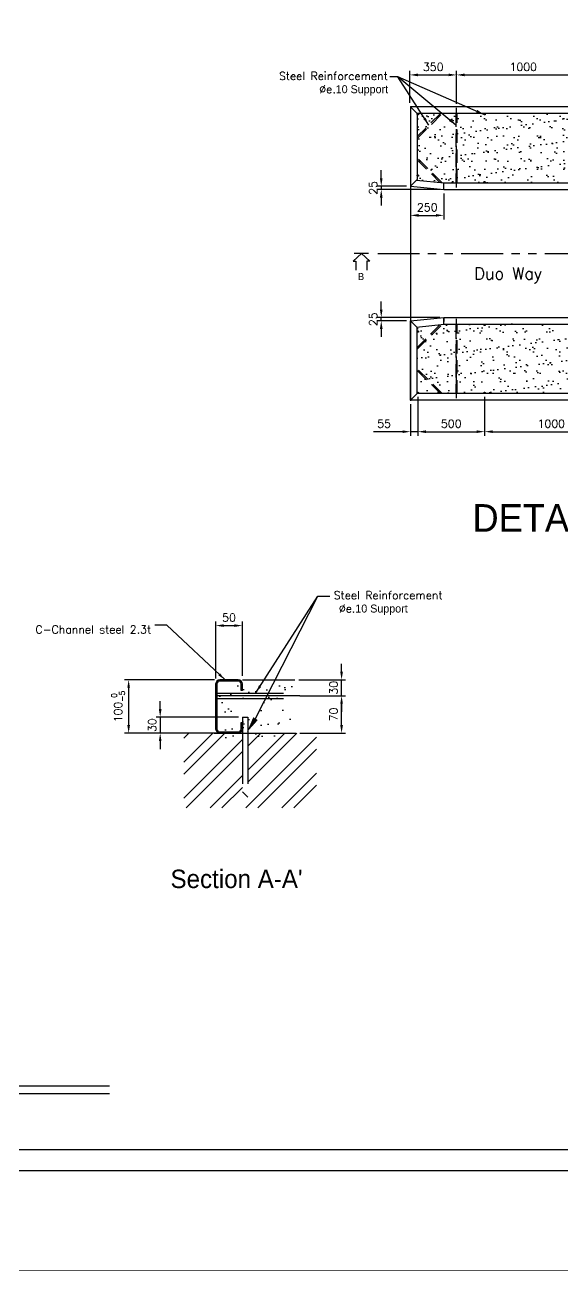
# Model space of a CAD drawing. Header units: millimetres. Extents: x -5 to 1510635, y -6 to 71285.
# Drawn here: x 1174312 to 1182364, y -6 to 18682 of the extents above; entities that cross this region are included whole.
import ezdxf
from ezdxf.enums import TextEntityAlignment as Align

# ---------------------------------------------------------------- set-up
doc = ezdxf.new("R2010")
doc.units = ezdxf.units.MM
doc.header["$LTSCALE"] = 1000
for name, pattern in [('CENTER', [2, 1.25, -0.25, 0.25, -0.25]), ('DASHEDX2', [1.5, 1, -0.5]), ('PHANTOM2', [1.25, 0.625, -0.125, 0.125, -0.125, 0.125, -0.125])]:
    doc.linetypes.add(name, pattern=pattern)
for name, color, linetype in [('1', 1, 'CENTER'), ('2', 42, 'Continuous'), ('3', 3, 'Continuous'), ('4', 4, 'DASHEDX2'), ('MP-1', 1, 'CENTER'), ('MP-2', 42, 'Continuous'), ('MP-7', 7, 'Continuous'), ('MP-8', 8, 'Continuous'), ('MP-DEC-21010', 7, 'Continuous'), ('MP-DEC-21040', 7, 'Continuous'), ('STEELPIPE_D10_-0', 7, 'Continuous'), ('TEXT', 3, 'Continuous')]:
    doc.layers.add(name, color=color, linetype=linetype)
doc.styles.add('GHD', font='OUTLINE', dxfattribs={"bigfont": 'GHD'})
doc.styles.add('ROMANS', font='ROMANS.shx')
doc.styles.add('울릉도L', font='')
doc.styles.get('울릉도L').set_extended_font_data('HYwulM')
doc.dimstyles.get("Standard").update_dxf_attribs({"dimtxt": 0.18, "dimasz": 0.18, "dimexe": 0.18, "dimexo": 0.0625, "dimgap": 0.09, "dimtad": 0, "dimtih": 1, "dimtoh": 1, "dimdec": 4, "dimzin": 0, "dimdsep": 46, "dimtxsty": 'Standard', "dimcen": 0.09, "dimadec": 0, "dimazin": 0, "dimtfac": 1, "dimtdec": 4, "dimtofl": 0, "dimtmove": 0, "dimatfit": 3, "dimfxl": 1, "dimtolj": 1, "dimtzin": 0, "dimarcsym": 0})

# ---------------------------------------------------------------- blocks, each defined once
blk = doc.blocks.new('*D152')
at = {"layer": '2', "color": 1, "lineweight": -2, "transparency": 16777216}
for p, q in [((1177152, 8861), (1175807, 8861)), ((1175867, 8741), (1175867, 8181)), ((1176890, 8061), (1175807, 8061))]:
    blk.add_line(p, q, dxfattribs=at)
at = {"layer": '2', "color": 1, "transparency": 16777216}
for points in [[(1175847, 8741), (1175887, 8741), (1175867, 8861)], [(1175847, 8181), (1175887, 8181), (1175867, 8061)]]:
    blk.add_solid(points, dxfattribs=at)
at = {"layer": 'DEFPOINTS', "color": 0, "transparency": 16777216}
for p in [(1177212, 8861), (1175867, 8061), (1176950, 8061)]:
    blk.add_point(p, dxfattribs=at)
at = {"layer": '2', "color": 7, "transparency": 16777216, "insert": (1175709, 8461), "char_height": 120, "attachment_point": 5, "rotation": 90, "style": 'ROMANS'}
blk.add_mtext('\\A1;100{\\H84.000000;\\S 0^ -5;}', dxfattribs=at)
blk = doc.blocks.new('*D153')
at = {"layer": '2', "color": 1, "lineweight": -2, "transparency": 16777216}
for p, q in [((1177172, 8881), (1177172, 9734)), ((1177572, 8921), (1177572, 9734)), ((1177292, 9674), (1177452, 9674))]:
    blk.add_line(p, q, dxfattribs=at)
at = {"layer": '2', "color": 1, "transparency": 16777216}
for points in [[(1177292, 9694), (1177292, 9654), (1177172, 9674)], [(1177452, 9694), (1177452, 9654), (1177572, 9674)]]:
    blk.add_solid(points, dxfattribs=at)
at = {"layer": 'DEFPOINTS', "color": 0, "transparency": 16777216}
for p in [(1177572, 9674), (1177172, 8821), (1177572, 8861)]:
    blk.add_point(p, dxfattribs=at)
at = {"layer": '2', "color": 7, "transparency": 16777216, "insert": (1177372, 9794), "char_height": 120, "attachment_point": 5, "style": 'ROMANS'}
blk.add_mtext('\\A1;50', dxfattribs=at)
blk = doc.blocks.new('*D154')
at = {"layer": '2', "color": 1, "lineweight": -2, "transparency": 16777216}
for p, q in [((1178435, 8621), (1179119, 8621)), ((1179059, 8181), (1179059, 8501)), ((1178435, 8061), (1179119, 8061))]:
    blk.add_line(p, q, dxfattribs=at)
at = {"layer": '2', "color": 1, "transparency": 16777216}
for points in [[(1179039, 8501), (1179079, 8501), (1179059, 8621)], [(1179039, 8181), (1179079, 8181), (1179059, 8061)]]:
    blk.add_solid(points, dxfattribs=at)
at = {"layer": 'DEFPOINTS', "color": 0, "transparency": 16777216}
for p in [(1178375, 8621), (1179059, 8621), (1178375, 8061)]:
    blk.add_point(p, dxfattribs=at)
at = {"layer": '2', "color": 7, "transparency": 16777216, "insert": (1178939, 8341), "char_height": 120, "attachment_point": 5, "rotation": 90, "style": 'ROMANS'}
blk.add_mtext('\\A1;70', dxfattribs=at)
blk = doc.blocks.new('*D155')
at = {"layer": '2', "color": 1, "lineweight": -2, "transparency": 16777216}
for p, q in [((1176340, 8421), (1176340, 8541)), ((1177512, 8301), (1176280, 8301)), ((1176340, 8301), (1176340, 8061)), ((1177090, 8061), (1176280, 8061)), ((1176340, 7941), (1176340, 7821))]:
    blk.add_line(p, q, dxfattribs=at)
at = {"layer": '2', "color": 1, "transparency": 16777216}
for points in [[(1176320, 8421), (1176360, 8421), (1176340, 8301)], [(1176320, 7941), (1176360, 7941), (1176340, 8061)]]:
    blk.add_solid(points, dxfattribs=at)
at = {"layer": 'DEFPOINTS', "color": 0, "transparency": 16777216}
for p in [(1177572, 8301), (1176340, 8061), (1177150, 8061)]:
    blk.add_point(p, dxfattribs=at)
at = {"layer": '2', "color": 7, "transparency": 16777216, "insert": (1176220, 8181), "char_height": 120, "attachment_point": 5, "rotation": 90, "style": 'ROMANS'}
blk.add_mtext('\\A1;30', dxfattribs=at)
blk = doc.blocks.new('*D156')
at = {"layer": '2', "color": 1, "lineweight": -2, "transparency": 16777216}
for p, q in [((1179059, 8981), (1179059, 9101)), ((1178416, 8861), (1179119, 8861)), ((1179059, 8621), (1179059, 8861)), ((1178495, 8621), (1179119, 8621)), ((1179059, 8501), (1179059, 8381))]:
    blk.add_line(p, q, dxfattribs=at)
at = {"layer": '2', "color": 1, "transparency": 16777216}
for points in [[(1179039, 8981), (1179079, 8981), (1179059, 8861)], [(1179039, 8501), (1179079, 8501), (1179059, 8621)]]:
    blk.add_solid(points, dxfattribs=at)
at = {"layer": 'DEFPOINTS', "color": 0, "transparency": 16777216}
for p in [(1178356, 8861), (1179059, 8861), (1178435, 8621)]:
    blk.add_point(p, dxfattribs=at)
at = {"layer": '2', "color": 7, "transparency": 16777216, "insert": (1178939, 8741), "char_height": 120, "attachment_point": 5, "rotation": 90, "style": 'ROMANS'}
blk.add_mtext('\\A1;30', dxfattribs=at)
blk = doc.blocks.new('6461321')
at = {"layer": '3'}
for p, q in [((35581.3, 30054.9), (35581.3, 29886.9)), ((35585.9, 30054.9), (35585.9, 29886.9)), ((35665.3, 30070.9), (35597.3, 30070.9)), ((35665.3, 30066.3), (35597.3, 30066.3)), ((35676.7, 30030.9), (35676.7, 30054.9)), ((35681.3, 30030.9), (35681.3, 30054.9)), ((35681.3, 30030.9), (35676.7, 30030.9)), ((35676.7, 29910.9), (35681.3, 29910.9)), ((35676.7, 29886.9), (35676.7, 29910.9)), ((35681.3, 29886.9), (35681.3, 29910.9)), ((35597.3, 29875.5), (35665.3, 29875.5)), ((35597.3, 29870.9), (35665.3, 29870.9))]:
    blk.add_line(p, q, dxfattribs=at)
for centre, radius, start, end in [((35597.3, 30054.9), 16, 90, 180), ((35597.3, 30054.9), 11.4, 90, 180), ((35665.3, 30054.9), 16, 0, 90), ((35665.3, 30054.9), 11.4, 0, 90), ((35597.3, 29886.9), 16, 180, 270), ((35597.3, 29886.9), 11.4, 180, 270), ((35665.3, 29886.9), 16, 270, 0), ((35665.3, 29886.9), 11.4, 270, 0)]:
    blk.add_arc(centre, radius, start, end, dxfattribs=at)
blk = doc.blocks.new('*D157')
at = {"layer": '2', "color": 1, "lineweight": -2, "transparency": 16777216}
for p, q in [((1179654, 14413), (1179654, 14533)), ((1180533, 14293), (1179594, 14293)), ((1180033, 14243), (1179594, 14243)), ((1179654, 14243), (1179654, 14293)), ((1179654, 14123), (1179654, 14003))]:
    blk.add_line(p, q, dxfattribs=at)
at = {"layer": '2', "color": 1, "transparency": 16777216}
for points in [[(1179634, 14413), (1179674, 14413), (1179654, 14293)], [(1179634, 14123), (1179674, 14123), (1179654, 14243)]]:
    blk.add_solid(points, dxfattribs=at)
at = {"layer": 'DEFPOINTS', "color": 0, "transparency": 16777216}
for p in [(1179654, 14293), (1180093, 14243), (1180593, 14293)]:
    blk.add_point(p, dxfattribs=at)
at = {"layer": '2', "color": 7, "transparency": 16777216, "insert": (1179534, 14268), "char_height": 120, "attachment_point": 5, "rotation": 90, "style": 'ROMANS'}
blk.add_mtext('\\A1;25', dxfattribs=at)
blk = doc.blocks.new('*D158')
at = {"layer": '2', "color": 1, "lineweight": -2, "transparency": 16777216}
for p, q in [((1179654, 16383), (1179654, 16503)), ((1180033, 16263), (1179594, 16263)), ((1179654, 16263), (1179654, 16213)), ((1180533, 16213), (1179594, 16213)), ((1179654, 16093), (1179654, 15973))]:
    blk.add_line(p, q, dxfattribs=at)
at = {"layer": '2', "color": 1, "transparency": 16777216}
for points in [[(1179634, 16383), (1179674, 16383), (1179654, 16263)], [(1179634, 16093), (1179674, 16093), (1179654, 16213)]]:
    blk.add_solid(points, dxfattribs=at)
at = {"layer": 'DEFPOINTS', "color": 0, "transparency": 16777216}
for p in [(1180093, 16263), (1179654, 16213), (1180593, 16213)]:
    blk.add_point(p, dxfattribs=at)
at = {"layer": '2', "color": 7, "transparency": 16777216, "insert": (1179534, 16238), "char_height": 120, "attachment_point": 5, "rotation": 90, "style": 'ROMANS'}
blk.add_mtext('\\A1;25', dxfattribs=at)
blk = doc.blocks.new('*D159')
at = {"layer": '2', "color": 1, "lineweight": -2, "transparency": 16777216}
for p, q in [((1180093, 16203), (1180093, 15766)), ((1180593, 16153), (1180593, 15766)), ((1180213, 15826), (1180473, 15826))]:
    blk.add_line(p, q, dxfattribs=at)
at = {"layer": '2', "color": 1, "transparency": 16777216}
for points in [[(1180213, 15846), (1180213, 15806), (1180093, 15826)], [(1180473, 15846), (1180473, 15806), (1180593, 15826)]]:
    blk.add_solid(points, dxfattribs=at)
at = {"layer": 'DEFPOINTS', "color": 0, "transparency": 16777216}
for p in [(1180093, 16263), (1180593, 16213), (1180593, 15826)]:
    blk.add_point(p, dxfattribs=at)
at = {"layer": '2', "color": 7, "transparency": 16777216, "insert": (1180343, 15946), "char_height": 120, "attachment_point": 5, "style": 'ROMANS'}
blk.add_mtext('\\A1;250', dxfattribs=at)
blk = doc.blocks.new('*D160')
at = {"layer": '2', "color": 1, "lineweight": -2, "transparency": 16777216}
for p, q in [((1180083, 17513), (1180083, 17992)), ((1180783, 17496), (1180783, 17992)), ((1180203, 17932), (1180663, 17932))]:
    blk.add_line(p, q, dxfattribs=at)
at = {"layer": '2', "color": 1, "transparency": 16777216}
for points in [[(1180203, 17952), (1180203, 17912), (1180083, 17932)], [(1180663, 17952), (1180663, 17912), (1180783, 17932)]]:
    blk.add_solid(points, dxfattribs=at)
at = {"layer": 'DEFPOINTS', "color": 0, "transparency": 16777216}
for p in [(1180783, 17932), (1180083, 17453), (1180783, 17436)]:
    blk.add_point(p, dxfattribs=at)
at = {"layer": '2', "color": 7, "transparency": 16777216, "insert": (1180433, 18052), "char_height": 120, "attachment_point": 5, "style": 'ROMANS'}
blk.add_mtext('\\A1;350', dxfattribs=at)
blk = doc.blocks.new('*D161')
at = {"layer": '2', "color": 1, "lineweight": -2, "transparency": 16777216}
for p, q in [((1180783, 17496), (1180783, 17992)), ((1182783, 17496), (1182783, 17992)), ((1180903, 17932), (1182663, 17932))]:
    blk.add_line(p, q, dxfattribs=at)
at = {"layer": '2', "color": 1, "transparency": 16777216}
for points in [[(1180903, 17952), (1180903, 17912), (1180783, 17932)], [(1182663, 17952), (1182663, 17912), (1182783, 17932)]]:
    blk.add_solid(points, dxfattribs=at)
at = {"layer": 'DEFPOINTS', "color": 0, "transparency": 16777216}
for p in [(1182783, 17932), (1180783, 17436), (1182783, 17436)]:
    blk.add_point(p, dxfattribs=at)
at = {"layer": '2', "color": 7, "transparency": 16777216, "insert": (1181783, 18052), "char_height": 120, "attachment_point": 5, "style": 'ROMANS'}
blk.add_mtext('\\A1;1000', dxfattribs=at)
blk = doc.blocks.new('*D163')
at = {"layer": '2', "color": 1, "lineweight": -2, "transparency": 16777216}
for p, q in [((1180203, 13103), (1180203, 12522)), ((1180093, 12993), (1180093, 12522)), ((1179973, 12582), (1179539, 12582)), ((1180203, 12582), (1180093, 12582)), ((1180323, 12582), (1180443, 12582))]:
    blk.add_line(p, q, dxfattribs=at)
at = {"layer": '2', "color": 1, "transparency": 16777216}
for points in [[(1179973, 12602), (1179973, 12562), (1180093, 12582)], [(1180323, 12602), (1180323, 12562), (1180203, 12582)]]:
    blk.add_solid(points, dxfattribs=at)
at = {"layer": 'DEFPOINTS', "color": 0, "transparency": 16777216}
for p in [(1180203, 13163), (1180093, 13053), (1180203, 12582)]:
    blk.add_point(p, dxfattribs=at)
at = {"layer": '2', "color": 7, "transparency": 16777216, "insert": (1179696, 12702), "char_height": 120, "attachment_point": 5, "style": 'ROMANS'}
blk.add_mtext('\\A1;55', dxfattribs=at)
blk = doc.blocks.new('*D164')
at = {"layer": '2', "color": 1, "lineweight": -2, "transparency": 16777216}
for p, q in [((1180203, 13103), (1180203, 12522)), ((1181203, 13103), (1181203, 12522)), ((1180323, 12582), (1181083, 12582))]:
    blk.add_line(p, q, dxfattribs=at)
at = {"layer": '2', "color": 1, "transparency": 16777216}
for points in [[(1180323, 12602), (1180323, 12562), (1180203, 12582)], [(1181083, 12602), (1181083, 12562), (1181203, 12582)]]:
    blk.add_solid(points, dxfattribs=at)
at = {"layer": 'DEFPOINTS', "color": 0, "transparency": 16777216}
for p in [(1180203, 13163), (1181203, 13163), (1181203, 12582)]:
    blk.add_point(p, dxfattribs=at)
at = {"layer": '2', "color": 7, "transparency": 16777216, "insert": (1180703, 12702), "char_height": 120, "attachment_point": 5, "style": 'ROMANS'}
blk.add_mtext('\\A1;500', dxfattribs=at)
blk = doc.blocks.new('*D165')
at = {"layer": '2', "color": 1, "lineweight": -2, "transparency": 16777216}
for p, q in [((1181203, 13103), (1181203, 12522)), ((1183203, 13103), (1183203, 12522)), ((1181323, 12582), (1183083, 12582))]:
    blk.add_line(p, q, dxfattribs=at)
at = {"layer": '2', "color": 1, "transparency": 16777216}
for points in [[(1181323, 12602), (1181323, 12562), (1181203, 12582)], [(1183083, 12602), (1183083, 12562), (1183203, 12582)]]:
    blk.add_solid(points, dxfattribs=at)
at = {"layer": 'DEFPOINTS', "color": 0, "transparency": 16777216}
for p in [(1181203, 13163), (1183203, 13163), (1183203, 12582)]:
    blk.add_point(p, dxfattribs=at)
at = {"layer": '2', "color": 7, "transparency": 16777216, "insert": (1182203, 12702), "char_height": 120, "attachment_point": 5, "style": 'ROMANS'}
blk.add_mtext('\\A1;1000', dxfattribs=at)

msp = doc.modelspace()

# ---------------------------------------------------------------- hatches: boundary and pattern name
at = {"layer": '2'}
h = msp.add_hatch(dxfattribs=at)
h.set_pattern_fill('AR-SAND', color=1, scale=200, style=0)
h.set_pattern_definition([(37.5, (1118445.25, -6372.97), (-12.5987, 385.3648), [0, -304, 0, -340, 0, -325]), (7.5, (1118445.25, -6372.97), (353.9553, 564.429), [0, -164, 0, -274, 0, -105]), (327.5, (1118199.25, -6372.97), (622.8284, 1.1318), [0, -100, 0, -360, 0, -470]), (317.5, (1118199.25, -6373), (601.2253, 175.535), [0, -50, 0, -236, 0, -270])])
h.paths.add_polyline_path([(1178356.133, 8781.341), (1177411.737, 8781.341), (1177411.737, 8762.941), (1177190.137, 8762.941), (1177190.137, 8021.341, -0.414213562), (1177150.137, 7981.341), (1178374.93, 7981.341)])
at = {"layer": '3'}
h = msp.add_hatch(dxfattribs=at)
h.set_pattern_fill('ANSI32', color=1, scale=40, style=0)
h.set_pattern_definition([(45, (1088005.13, -28797.46), (-269.4077, 269.4077), []), (45, (1088184.74, -28797.46), (-269.4077, 269.4077), [])])
h.paths.add_polyline_path([(1178684.75, 8061.341), (1177651.737, 8061.341), (1177651.737, 7101.341), (1177571.737, 7181.341), (1177571.737, 8061.341), (1176694.491, 8061.341), (1176694.491, 6941.56), (1178684.75, 6941.56)])
at = {"layer": 'MP-1'}
h = msp.add_hatch(dxfattribs=at)
h.set_pattern_fill('AR-SAND', color=256, scale=5, style=0)
h.set_pattern_definition([(37.5, (1126758.38, -11108.1), (-8.00016, 244.7066), [0, -193.04, 0, -215.9, 0, -206.375]), (7.5, (1126758.38, -11108.1), (224.7616, 358.4126), [0, -104.14, 0, -173.99, 0, -66.675]), (327.5, (1126602.17, -11108.1), (395.4962, 0.7186), [0, -63.5, 0, -228.6, 0, -298.45]), (317.5, (1126602.17, -11108.1), (381.7782, 111.4647), [0, -31.75, 0, -149.86, 0, -171.45])])
h.paths.add_polyline_path([(1185411.693, 17359.472), (1185202.972, 17359.472, -0.414213562), (1185212.972, 17349.472, -1), (1185192.972, 17349.472, -0.414213562), (1185202.972, 17359.472), (1183202.972, 17359.472, -0.414213562), (1183212.972, 17349.472, -1), (1183192.972, 17349.472, -0.414213562), (1183202.972, 17359.472), (1181202.972, 17359.472, -0.414213562), (1181212.972, 17349.472, -1), (1181192.972, 17349.472, -0.414213562), (1181202.972, 17359.472), (1180202.972, 17359.472, -0.414213562), (1180212.972, 17349.472, -1), (1180192.972, 17349.472), (1180192.972, 16429.472, -1), (1180212.972, 16429.472, -1), (1180192.972, 16429.472), (1180192.972, 16369.472), (1180184.334, 16360.834), (1180597.959, 16319.472), (1181202.972, 16319.472, -0.414213562), (1181192.972, 16329.472, -1), (1181212.972, 16329.472, -0.414213562), (1181202.972, 16319.472), (1183202.972, 16319.472, -0.414213562), (1183192.972, 16329.472, -1), (1183212.972, 16329.472, -0.414213562), (1183202.972, 16319.472), (1185202.972, 16319.472, -0.414213562), (1185192.972, 16329.472, -1), (1185212.972, 16329.472, -0.414213562), (1185202.972, 16319.472), (1185411.693, 16319.472)])
h.paths.add_polyline_path([(1185411.693, 14199.472), (1185202.972, 14199.472, -0.414213562), (1185212.972, 14189.472, -1), (1185192.972, 14189.472, -0.414213562), (1185202.972, 14199.472), (1183202.972, 14199.472, -0.414213562), (1183212.972, 14189.472, -1), (1183192.972, 14189.472, -0.414213562), (1183202.972, 14199.472), (1181202.972, 14199.472, -0.414213562), (1181212.972, 14189.472, -1), (1181192.972, 14189.472, -0.414213562), (1181202.972, 14199.472), (1180597.959, 14199.472), (1180184.334, 14158.109), (1180192.972, 14149.472), (1180192.972, 14089.472, -1), (1180212.972, 14089.472, -1), (1180192.972, 14089.472), (1180192.972, 13169.472, -1), (1180212.972, 13169.472, -0.414213562), (1180202.972, 13159.472), (1181202.972, 13159.472, -0.414213562), (1181192.972, 13169.472, -1), (1181212.972, 13169.472, -0.414213562), (1181202.972, 13159.472), (1183202.972, 13159.472, -0.414213562), (1183192.972, 13169.472, -1), (1183212.972, 13169.472, -0.414213562), (1183202.972, 13159.472), (1185202.972, 13159.472, -0.414213562), (1185192.972, 13169.472, -1), (1185212.972, 13169.472, -0.414213562), (1185202.972, 13159.472), (1185411.693, 13159.472)])

# ---------------------------------------------------------------- linework, layer by layer
at = {"layer": '1', "color": 1}
msp.add_line((1178435.041, 8621.341), (1177017.054, 8621.341), dxfattribs=at)
at = {"layer": '2'}
for p, q in [((1180092.972, 17452.734), (1180097.572, 17457.334)), ((1180092.972, 17452.734), (1180097.572, 17457.334)), ((1185411.693, 17452.734), (1180092.972, 17452.734)), ((1185411.693, 17452.734), (1180092.972, 17452.734)), ((1180097.572, 17448.134), (1180092.972, 17452.734)), ((1180092.972, 17452.734), (1180092.972, 16262.734)), ((1180097.572, 17448.134), (1180092.972, 17452.734)), ((1180192.972, 17352.734), (1180097.572, 17448.134)), ((1185411.693, 17352.734), (1180192.972, 17352.734)), ((1180192.972, 17352.734), (1180192.972, 16362.734)), ((1180097.572, 16267.334), (1180092.972, 16262.734)), ((1180092.972, 16262.734), (1180592.48, 16212.784)), ((1180192.972, 16362.734), (1180097.572, 16267.334)), ((1180184.334, 16354.097), (1180596.952, 16312.835)), ((1180592.972, 16217.334), (1180592.972, 16312.734)), ((1180592.972, 16312.734), (1185411.693, 16312.734)), ((1180592.972, 16221.124), (1180592.972, 16273.034)), ((1180592.972, 16217.697), (1180592.48, 16212.784)), ((1180592.972, 16217.697), (1180592.972, 16221.124)), ((1180592.972, 16212.734), (1180592.972, 16217.334)), ((1180592.972, 16212.734), (1185411.693, 16212.734)), ((1179356.769, 15252.733), (1179233.198, 15140.366)), ((1179233.198, 15140.366), (1179274.06, 15140.366)), ((1179274.06, 15140.366), (1179274.06, 15003.487)), ((1179356.769, 15252.733), (1179480.34, 15140.366)), ((1179480.34, 15140.366), (1179439.479, 15140.366)), ((1179439.479, 15140.366), (1179439.479, 15003.487)), ((1180092.972, 14242.734), (1180592.48, 14292.685)), ((1180092.972, 13052.734), (1180092.972, 14242.734)), ((1180092.972, 14242.734), (1180097.572, 14238.134)), ((1180192.972, 14142.734), (1180097.572, 14238.134)), ((1180100.598, 14235.108), (1180097.572, 14238.134)), ((1180147.789, 14187.917), (1180100.598, 14235.108)), ((1180592.972, 14287.772), (1180592.48, 14292.685)), ((1180592.972, 14288.134), (1180592.972, 14292.734)), ((1180592.972, 14292.734), (1185411.693, 14292.734)), ((1180592.972, 14192.734), (1180592.972, 14288.134)), ((1180592.972, 14287.772), (1180592.972, 14284.345)), ((1180592.972, 14284.345), (1180592.972, 14232.435)), ((1180184.334, 14151.372), (1180596.952, 14192.634)), ((1180192.972, 13152.734), (1180192.972, 14142.734)), ((1180592.972, 14192.734), (1185411.693, 14192.734)), ((1180192.972, 13152.734), (1180097.572, 13057.334)), ((1180192.972, 13152.734), (1180097.572, 13057.334)), ((1185411.693, 13152.734), (1180192.972, 13152.734)), ((1185411.693, 13052.734), (1180092.972, 13052.734)), ((1177571.737, 8861.341), (1178356.133, 8861.341)), ((1177171.737, 8061.341), (1176687.929, 8061.341)), ((1177150.137, 8061.341), (1178374.93, 8061.341))]:
    msp.add_line(p, q, dxfattribs=at)
at = {"layer": '2', "color": 1}
msp.add_line((1177768.98, 8279.032), (1178701.597, 10117.554), dxfattribs=at)
msp.add_solid([(1177802.815, 8257.697), (1177640.971, 8076.02), (1177735.145, 8300.367)], dxfattribs=at)
at = {"layer": '3'}
for p, q in [((1179464.079, 15252.734), (1179249.461, 15252.734)), ((1166944.052, 2770.133), (1175577.944, 2770.133)), ((1166944.052, 2659.022), (1175577.944, 2659.022))]:
    msp.add_line(p, q, dxfattribs=at)
at = {"layer": '4', "ltscale": 0.2}
for p, q in [((1180192.972, 16977.849), (1180567.857, 17352.734)), ((1180539.573, 17352.734), (1180192.972, 17006.133)), ((1180772.972, 17352.734), (1180772.972, 16312.734)), ((1180792.972, 16312.734), (1180792.972, 17352.734)), ((1180564.512, 16316.079), (1180192.972, 16687.62)), ((1180192.972, 16659.336), (1180533.085, 16319.222)), ((1180192.972, 13817.849), (1180564.512, 14189.39)), ((1180533.085, 14186.247), (1180192.972, 13846.133)), ((1180772.972, 14192.734), (1180772.972, 13152.734)), ((1180792.972, 13152.734), (1180792.972, 14192.734)), ((1180567.857, 13152.734), (1180192.972, 13527.62)), ((1180192.972, 13499.336), (1180539.573, 13152.734))]:
    msp.add_line(p, q, dxfattribs=at)
at = {"layer": '4'}
for p, q in [((1177190.137, 8661.341), (1178376.758, 8661.341)), ((1177190.137, 8581.341), (1178376.758, 8581.341)), ((1177571.737, 8301.341), (1177651.737, 8301.341)), ((1177571.737, 8301.341), (1177571.737, 7181.341)), ((1177651.737, 8301.341), (1177651.737, 7101.341)), ((1177651.737, 7101.341), (1177571.737, 7181.341))]:
    msp.add_line(p, q, dxfattribs=at)
for centre in [(1180202.972, 17342.734), (1181202.972, 17342.734), (1180202.972, 16422.734), (1181202.972, 16322.734), (1180202.972, 14082.734), (1181202.972, 14182.734), (1180202.972, 13162.734), (1181202.972, 13162.734)]:
    msp.add_circle(centre, 10, dxfattribs=at)
at = {"layer": 'MP-1', "ltscale": 0.5}
for p, q in [((1180782.972, 16243.813), (1180782.972, 17436.483)), ((1180782.972, 13083.813), (1180782.972, 14276.483))]:
    msp.add_line(p, q, dxfattribs=at)
at = {"layer": 'MP-1', "linetype": 'PHANTOM2'}
msp.add_line((1179604.079, 15252.734), (1185806.078, 15252.734), dxfattribs=at)
at = {"layer": 'MP-2', "const_width": 11.111}
msp.add_lwpolyline([(1150800, 0), (1150800, 29700), (1192800, 29700), (1192800, 0)], close=True, dxfattribs=at)
at = {"layer": 'MP-7'}
for points in [[(1152325, 28200), (1191275, 28200), (1191275, 1500), (1152325, 1500)], [(1190963.182, 1811.818), (1152636.818, 1811.818), (1152636.818, 27888.182), (1190963.182, 27888.182)]]:
    msp.add_lwpolyline(points, close=True, dxfattribs=at)
at = {"layer": 'MP-8'}
msp.add_line((1180092.972, 17452.734), (1180092.972, 13045.997), dxfattribs=at)
at = {"layer": 'MP-DEC-21010', "color": 7, "linetype": 'Continuous'}
msp.add_line((1180092.972, 13052.734), (1180097.572, 13057.334), dxfattribs=at)
at = {"layer": 'MP-DEC-21040', "color": 7, "linetype": 'Continuous'}
msp.add_line((1180092.972, 13052.734), (1180097.572, 13057.334), dxfattribs=at)

# ---------------------------------------------------------------- block references
at = {"layer": 'STEELPIPE_D10_-0', "xscale": 4, "yscale": 4, "zscale": 4}
msp.add_blockref('6461321', (1034846.4, -111423.255), dxfattribs=at)

# ---------------------------------------------------------------- texts
at = {"layer": '2', "color": 7, "char_height": 120, "style": 'ROMANS'}
for s, insert, attachment_point in [('\\PSteel Reinforcement', (1179751.085, 17856.326), 9), (' %%Ce.{\\f??|b0|i0|c0|p49;10\\f??|b0|i0|c129|p49; Support}', (1179756.408, 17621.193), 9), ('\\PSteel Reinforcement', (1178941.601, 10068.679), 7), (' %%Ce.{\\f??|b0|i0|c0|p49;10\\f??|b0|i0|c129|p49; Support}', (1178936.279, 9833.546), 7), ('C-Channel steel 2.3t', (1176203.43, 9555.242), 9)]:
    msp.add_mtext(s, dxfattribs=dict(at, insert=insert, attachment_point=attachment_point))
at = {"layer": '3', "style": 'GHD'}
msp.add_text('B', height=102.9, dxfattribs=at).set_placement((1179351.321, 14857.352), align=Align.CENTER)
at = {"layer": '3', "style": 'ROMANS'}
msp.add_text('Duo Way', height=176.8, dxfattribs=at).set_placement((1181556.009, 14923.848), align=Align.MIDDLE)
at = {"layer": 'TEXT', "color": 0, "style": '울릉도L'}
msp.add_text('DETAIL X', height=414.8928, dxfattribs=at).set_placement((1182228.163, 11288.229), align=Align.MIDDLE)
msp.add_text("Section A-A'", height=276.5952, dxfattribs=at).set_placement((1176494.657, 5737.552))

# ---------------------------------------------------------------- dimensions: what is measured, and where the dimension line sits
at = {"layer": '2'}
for base, p1, p2, override, picture, middle in [((1180782.972, 17931.558), (1180082.972, 17452.734), (1180782.972, 17436.483), {"dimscale": 60, "dimtxt": 2, "dimasz": 2, "dimexe": 1, "dimexo": 1, "dimgap": 1, "dimtad": 1, "dimtih": 0, "dimtoh": 0, "dimdec": 2, "dimlfac": 0.5, "dimzin": 8, "dimtxsty": 'ROMANS', "dimclrd": 1, "dimclre": 1, "dimclrt": 7, "dimtdec": 2, "dimtix": 1, "dimtofl": 1}, '*D160', (1180432.972, 18051.558)), ((1182782.972, 17931.558), (1180782.972, 17436.483), (1182782.972, 17436.483), {"dimscale": 60, "dimtxt": 2, "dimasz": 2, "dimexe": 1, "dimexo": 1, "dimgap": 1, "dimtad": 1, "dimtih": 0, "dimtoh": 0, "dimdec": 2, "dimlfac": 0.5, "dimzin": 8, "dimtxsty": 'ROMANS', "dimclrd": 1, "dimclre": 1, "dimclrt": 7, "dimtdec": 2, "dimtix": 1, "dimtofl": 1}, '*D161', (1181782.972, 18051.558)), ((1180592.972, 15825.578), (1180092.972, 16262.734), (1180592.972, 16212.734), {"dimscale": 60, "dimtxt": 2, "dimasz": 2, "dimexe": 1, "dimexo": 1, "dimgap": 1, "dimtad": 1, "dimtih": 0, "dimtoh": 0, "dimdec": 2, "dimlfac": 0.5, "dimzin": 8, "dimtxsty": 'ROMANS', "dimclrd": 1, "dimclre": 1, "dimclrt": 7, "dimtdec": 2, "dimtix": 1, "dimtofl": 1}, '*D159', (1180342.972, 15945.578)), ((1181202.972, 12581.662), (1180202.972, 13162.734), (1181202.972, 13162.734), {"dimscale": 60, "dimtxt": 2, "dimasz": 2, "dimexe": 1, "dimexo": 1, "dimgap": 1, "dimtad": 1, "dimtih": 0, "dimtoh": 0, "dimdec": 2, "dimlfac": 0.5, "dimzin": 8, "dimtxsty": 'ROMANS', "dimclrd": 1, "dimclre": 1, "dimclrt": 7, "dimtdec": 2, "dimtix": 1, "dimtofl": 1}, '*D164', (1180702.972, 12701.662)), ((1183202.972, 12581.662), (1181202.972, 13162.734), (1183202.972, 13162.734), {"dimscale": 60, "dimtxt": 2, "dimasz": 2, "dimexe": 1, "dimexo": 1, "dimgap": 1, "dimtad": 1, "dimtih": 0, "dimtoh": 0, "dimdec": 2, "dimlfac": 0.5, "dimzin": 8, "dimtxsty": 'ROMANS', "dimclrd": 1, "dimclre": 1, "dimclrt": 7, "dimtdec": 2, "dimtix": 1, "dimtofl": 1}, '*D165', (1182202.972, 12701.662)), ((1177571.737, 9673.689), (1177171.737, 8821.341), (1177571.737, 8861.341), {"dimscale": 60, "dimtxt": 2, "dimasz": 2, "dimexe": 1, "dimexo": 1, "dimgap": 1, "dimtad": 1, "dimtih": 0, "dimtoh": 0, "dimdec": 2, "dimlfac": 0.125, "dimzin": 8, "dimtxsty": 'ROMANS', "dimclrd": 1, "dimclre": 1, "dimclrt": 7, "dimtdec": 2, "dimtix": 1, "dimtofl": 1}, '*D153', (1177371.737, 9793.689))]:
    dim = msp.add_linear_dim(base=base, p1=p1, p2=p2, dimstyle='Standard', override=override, dxfattribs=at)
    dim.commit()
    dim.dimension.update_dxf_attribs({"geometry": picture, "text_midpoint": middle})
for base, p1, p2, angle, override, picture, middle in [((1179653.781, 16212.734), (1180092.972, 16262.734), (1180592.972, 16212.734), 90, {"dimscale": 60, "dimtxt": 2, "dimasz": 2, "dimexe": 1, "dimexo": 1, "dimgap": 1, "dimtad": 1, "dimtih": 0, "dimtoh": 0, "dimdec": 2, "dimlfac": 0.5, "dimzin": 8, "dimtxsty": 'ROMANS', "dimclrd": 1, "dimclre": 1, "dimclrt": 7, "dimtdec": 2, "dimtix": 1, "dimtofl": 1}, '*D158', (1179533.781, 16237.734)), ((1179653.781, 14292.734), (1180092.972, 14242.734), (1180592.972, 14292.734), 270, {"dimscale": 60, "dimtxt": 2, "dimasz": 2, "dimexe": 1, "dimexo": 1, "dimgap": 1, "dimtad": 1, "dimtih": 0, "dimtoh": 0, "dimdec": 2, "dimlfac": 0.5, "dimzin": 8, "dimtxsty": 'ROMANS', "dimclrd": 1, "dimclre": 1, "dimclrt": 7, "dimtdec": 2, "dimtix": 1, "dimtofl": 1}, '*D157', (1179533.781, 14267.734)), ((1179059.427, 8861.341), (1178435.041, 8621.341), (1178356.133, 8861.341), 90, {"dimscale": 60, "dimtxt": 2, "dimasz": 2, "dimexe": 1, "dimexo": 1, "dimgap": 1, "dimtad": 1, "dimtih": 0, "dimtoh": 0, "dimdec": 2, "dimlfac": 0.125, "dimzin": 8, "dimtxsty": 'ROMANS', "dimclrd": 1, "dimclre": 1, "dimclrt": 7, "dimtdec": 2, "dimtix": 1, "dimtofl": 1}, '*D156', (1178939.427, 8741.341)), ((1175866.774, 8061.341), (1177211.737, 8861.341), (1176950.137, 8061.341), 90, {"dimscale": 60, "dimtxt": 2, "dimasz": 2, "dimexe": 1, "dimexo": 1, "dimgap": 1, "dimtad": 1, "dimtih": 0, "dimtoh": 0, "dimdec": 2, "dimlfac": 0.125, "dimzin": 8, "dimtxsty": 'ROMANS', "dimclrd": 1, "dimclre": 1, "dimclrt": 7, "dimtol": 1, "dimlim": 0, "dimtm": 5, "dimtfac": 0.7, "dimtdec": 0, "dimtix": 1, "dimtofl": 1}, '*D152', (1175708.774, 8461.341)), ((1179059.427, 8621.341), (1178374.93, 8061.341), (1178374.93, 8621.341), 90, {"dimscale": 60, "dimtxt": 2, "dimasz": 2, "dimexe": 1, "dimexo": 1, "dimgap": 1, "dimtad": 1, "dimtih": 0, "dimtoh": 0, "dimdec": 2, "dimlfac": 0.125, "dimzin": 8, "dimtxsty": 'ROMANS', "dimclrd": 1, "dimclre": 1, "dimclrt": 7, "dimtdec": 2, "dimtix": 1, "dimtofl": 1}, '*D154', (1178939.427, 8341.341))]:
    dim = msp.add_linear_dim(base=base, p1=p1, p2=p2, angle=angle, dimstyle='Standard', override=override, dxfattribs=at)
    dim.commit()
    dim.dimension.update_dxf_attribs({"geometry": picture, "text_midpoint": middle})
dim = msp.add_linear_dim(base=(1180202.972, 12581.662), p1=(1180092.972, 13052.734), p2=(1180202.972, 13162.734), dimstyle='Standard', override={"dimscale": 60, "dimtxt": 2, "dimasz": 2, "dimexe": 1, "dimexo": 1, "dimgap": 1, "dimtad": 1, "dimtih": 0, "dimtoh": 0, "dimdec": 2, "dimlfac": 0.5, "dimzin": 8, "dimtxsty": 'ROMANS', "dimclrd": 1, "dimclre": 1, "dimclrt": 7, "dimtdec": 2, "dimtix": 1, "dimtofl": 1}, dxfattribs=at)
dim.commit()
dim.dimension.update_dxf_attribs({"geometry": '*D163', "text_midpoint": (1179695.829, 12581.662), "dimtype": 160})
dim = msp.add_linear_dim(base=(1176339.737, 8061.341), p1=(1177571.737, 8301.341), p2=(1177150.137, 8061.341), angle=90, dimstyle='Standard', override={"dimscale": 60, "dimtxt": 2, "dimasz": 2, "dimexe": 1, "dimexo": 1, "dimgap": 1, "dimtad": 1, "dimtih": 0, "dimtoh": 0, "dimdec": 2, "dimlfac": 0.125, "dimzin": 8, "dimtxsty": 'ROMANS', "dimclrd": 1, "dimclre": 1, "dimclrt": 7, "dimtdec": 2, "dimtix": 1, "dimtofl": 1}, dxfattribs=at)
dim.commit()
dim.dimension.update_dxf_attribs({"geometry": '*D155', "text_midpoint": (1176339.737, 8181.341), "dimtype": 160})

# ---------------------------------------------------------------- leaders
at = {"layer": '2', "color": 1, "annotation_type": 0, "has_hookline": 1, "hookline_direction": 0, "horizontal_direction": (-1, 0, 0)}
for points in [[(1180366.272, 17179.434), (1179901.814, 17905.201), (1179842.539, 17905.201)], [(1181193.157, 17340.819), (1179901.814, 17905.201), (1179842.539, 17905.201)], [(1180772.972, 17179.434), (1179901.814, 17905.201), (1179842.539, 17905.201)]]:
    msp.add_leader(points, dimstyle='Standard', override={"dimscale": 60, "dimtxt": 2, "dimasz": 2, "dimexe": 1, "dimexo": 1, "dimgap": 1, "dimtad": 1, "dimtih": 0, "dimtoh": 0, "dimdec": 2, "dimlfac": 0.25, "dimzin": 8, "dimtxsty": 'ROMANS', "dimclrd": 1, "dimclre": 1, "dimclrt": 7, "dimtdec": 2, "dimtix": 1, "dimtofl": 1}, dxfattribs=at)
at = {"layer": '2', "color": 1, "annotation_type": 0, "has_hookline": 1}
for points, hookline_direction in [([(1177772.681, 8666.02), (1178701.597, 10117.554), (1178820.147, 10117.554)], 0), ([(1177311.737, 8861.341), (1176439.214, 9678.034), (1176319.214, 9678.034)], 1)]:
    msp.add_leader(points, dimstyle='Standard', override={"dimscale": 60, "dimtxt": 2, "dimasz": 2, "dimexe": 1, "dimexo": 1, "dimgap": 1, "dimtad": 1, "dimtih": 0, "dimtoh": 0, "dimdec": 2, "dimlfac": 0.25, "dimzin": 8, "dimtxsty": 'ROMANS', "dimclrd": 1, "dimclre": 1, "dimclrt": 7, "dimtdec": 2, "dimtix": 1, "dimtofl": 1}, dxfattribs=dict(at, hookline_direction=hookline_direction))

doc.saveas('drawing.dxf')
